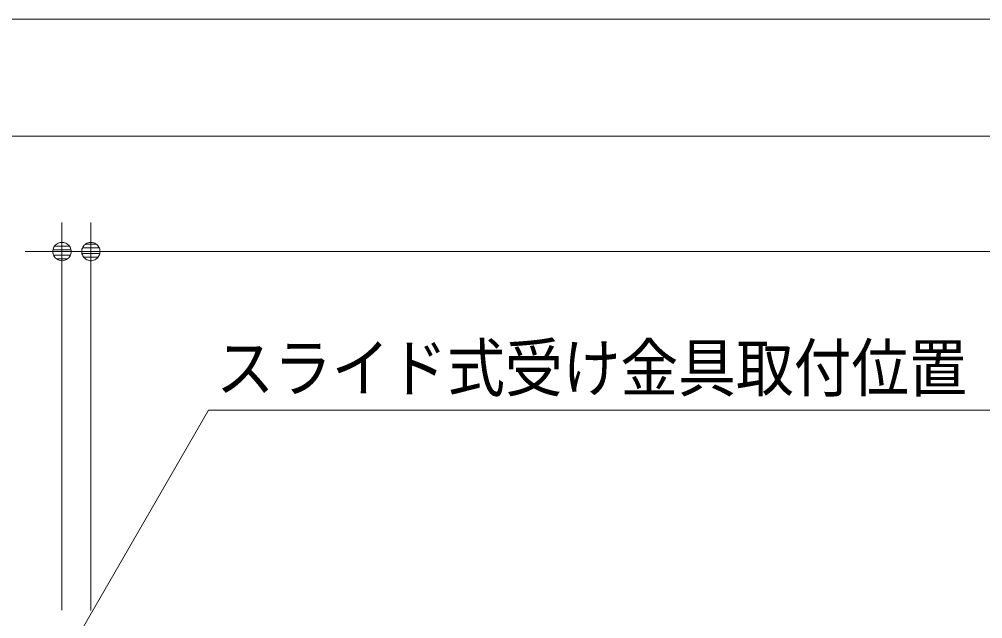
# Model space of a CAD drawing. Units: millimetres, scale not verified. Extents: x -6062 to 6062, y -3045 to 3045.
# Drawn here: x -3104 to -2437, y 406 to 821 of the extents above; entities that cross this region are included whole.
import ezdxf
from ezdxf.enums import TextEntityAlignment as Align

# ---------------------------------------------------------------- set-up
doc = ezdxf.new("R2010")
doc.units = ezdxf.units.MM
doc.header["$LTSCALE"] = 20
for name, color, linetype, lineweight in [('0-0_2寸法-1', 7, 'Continuous', 9), ('0-1_0', 7, 'Continuous', 9), ('0-2_2寸法-3', 7, 'Continuous', 9), ('0-3_2寸法-2', 7, 'Continuous', 9)]:
    doc.layers.add(name, color=color, linetype=linetype, lineweight=lineweight)
doc.styles.add('ＭＳ ゴシック', font='')
doc.styles.get('ＭＳ ゴシック').set_extended_font_data('MS Gothic')

# ---------------------------------------------------------------- blocks, each defined once
blk = doc.blocks.new('_Dot')
at = {"layer": '0-1_0'}
for p, q in [((-10, 0), (-20, 0)), ((9.78, 2), (-9.78, 2)), ((7.99, 6), (-7.99, 6)), ((9.16, -3.98), (-9.16, -3.98)), ((6, -7.98), (-6, -7.98))]:
    blk.add_line(p, q, dxfattribs=at)
for points in [[(10, 0), (9.92, 1.25), (9.69, 2.49), (9.3, 3.68), (8.76, 4.82), (8.09, 5.88), (7.29, 6.85), (6.37, 7.71), (5.36, 8.44), (4.26, 9.05), (3.09, 9.51), (1.87, 9.82), (0.63, 9.98), (-0.63, 9.98), (-1.87, 9.82), (-3.09, 9.51), (-4.26, 9.05), (-5.36, 8.44), (-6.37, 7.71), (-7.29, 6.85), (-8.09, 5.88), (-8.76, 4.82), (-9.3, 3.68), (-9.69, 2.49), (-9.92, 1.25), (-10, 0), (0, 0)], [(-10, 0), (-9.92, -1.25), (-9.69, -2.49), (-9.3, -3.68), (-8.76, -4.82), (-8.09, -5.88), (-7.29, -6.85), (-6.37, -7.71), (-5.36, -8.44), (-4.26, -9.05), (-3.09, -9.51), (-1.87, -9.82), (-0.63, -9.98), (0.63, -9.98), (1.87, -9.82), (3.09, -9.51), (4.26, -9.05), (5.36, -8.44), (6.37, -7.71), (7.29, -6.85), (8.09, -5.88), (8.76, -4.82), (9.3, -3.68), (9.69, -2.49), (9.92, -1.25), (10, 0), (0, 0)]]:
    blk.add_lwpolyline(points, close=True, dxfattribs=at)

msp = doc.modelspace()

# ---------------------------------------------------------------- linework, layer by layer
at = {"layer": '0-0_2寸法-1'}
for p, q in [((-5581.79, 820.89), (-848.21, 820.89)), ((-3142.79, 740), (-848.21, 740)), ((-3054.5, 415.25), (-3054.5, 680)), ((-3041.79, 660), (-848.21, 660))]:
    msp.add_line(p, q, dxfattribs=at)
at = {"layer": '0-2_2寸法-3'}
msp.add_lwpolyline([(-3064.5, 391.8), (-2973.17, 550), (-2371.24, 550)], dxfattribs=at)
at = {"layer": '0-3_2寸法-2'}
for p, q in [((-3074.5, 411.47), (-3074.5, 680)), ((-3054.5, 411.27), (-3054.5, 680)), ((-3087.21, 660), (-3099.92, 660)), ((-3054.5, 660), (-3074.5, 660)), ((-3041.79, 660), (-3029.08, 660))]:
    msp.add_line(p, q, dxfattribs=at)

# ---------------------------------------------------------------- block references
at = {"layer": '0-0_2寸法-1', "xscale": 0.6356201, "yscale": 0.6356201, "rotation": 180}
msp.add_blockref('_Dot', (-3054.5, 660), dxfattribs=at)
at = {"layer": '0-3_2寸法-2', "xscale": 0.6356201, "yscale": 0.6356201}
msp.add_blockref('_Dot', (-3074.5, 660), dxfattribs=at)
at = {"layer": '0-3_2寸法-2', "xscale": 0.6356201, "yscale": 0.6356201, "rotation": 180}
msp.add_blockref('_Dot', (-3054.5, 660), dxfattribs=at)

# ---------------------------------------------------------------- texts
at = {"layer": '0-2_2寸法-3', "style": 'ＭＳ ゴシック', "width": 0.9}
msp.add_text('スライド式受け金具取付位置', height=32.55, dxfattribs=at).set_placement((-2967.76, 553.34), align=Align.BOTTOM_LEFT)

doc.saveas('drawing.dxf')
